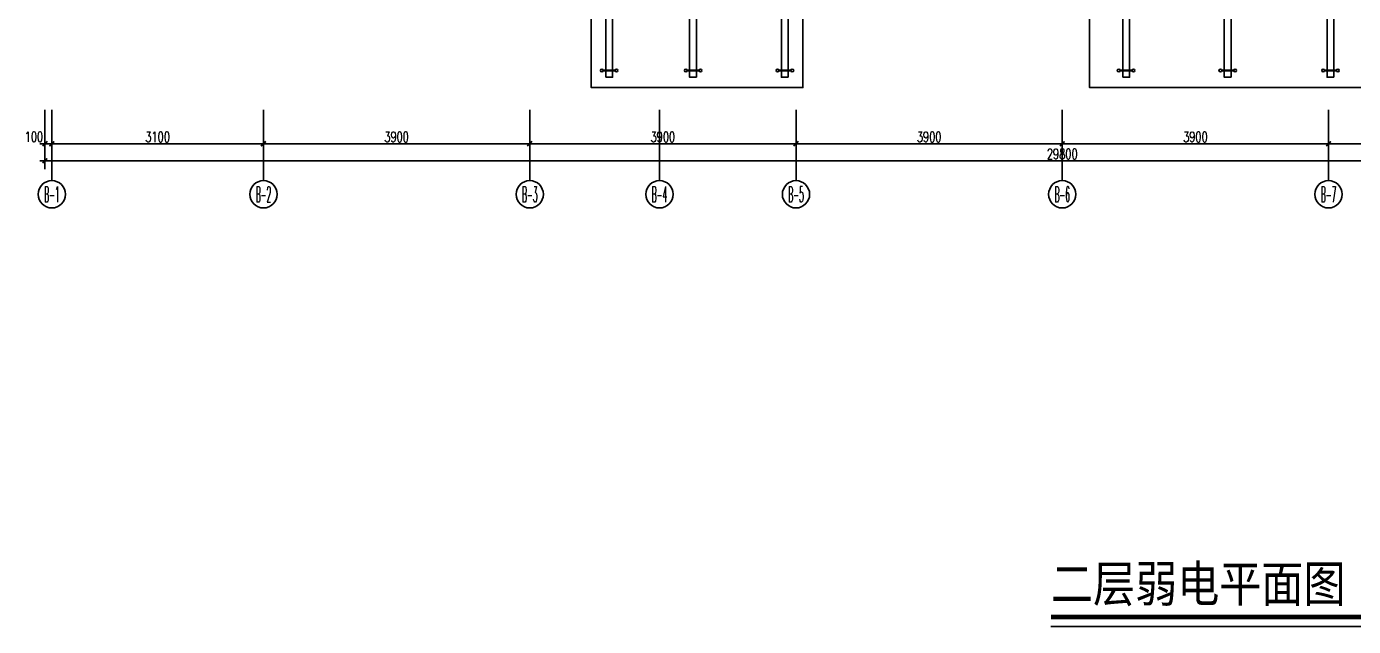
# Model space of a CAD drawing. Extents: x -41969 to 449372, y 65390 to 759577.
# Drawn here: x 180855 to 200290, y 693900 to 702685 of the extents above; entities that cross this region are included whole.
import ezdxf
from ezdxf.enums import TextEntityAlignment as Align

# ---------------------------------------------------------------- set-up
doc = ezdxf.new("R2010")
doc.units = 0
doc.header["$LTSCALE"] = 1000
doc.header["$MEASUREMENT"] = 0
for name, color, linetype in [('AXIS_TEXT', 7, 'Continuous'), ('DIM_SYMB', 3, 'Continuous'), ('PUB_TEXT', 7, 'Continuous'), ('室外建筑', 8, 'Continuous'), ('标注', 1, 'Continuous')]:
    doc.layers.add(name, color=color, linetype=linetype)
doc.styles.add('_TCH_AXIS', font='COMPLEX', dxfattribs={"bigfont": 'GBCBIG'})
doc.styles.add('COMPLEX', font='complex_.ttf')
doc.styles.add('DIM_FONT', font='SIMPLEX', dxfattribs={"width": 0.7, "bigfont": 'GBCBIG'})
doc.styles.add('宋体', font='', dxfattribs={"width": 0.85})
doc.styles.get('宋体').set_extended_font_data('NSimSun')
doc.dimstyles.new('DIMN', dxfattribs={"dimtxt": 300, "dimasz": 1, "dimexe": 250, "dimexo": 0, "dimgap": 150, "dimtad": 1, "dimdec": 0, "dimzin": 0, "dimdsep": 46, "dimtxsty": 'DIM_FONT', "dimblk": '_DIMX', "dimcen": 0.09, "dimclrd": 1, "dimclrt": 7, "dimadec": 0, "dimazin": 0, "dimtfac": 1, "dimtdec": 0, "dimtix": 1, "dimtmove": 2, "dimatfit": 3, "dimldrblk": '_DIMX', "dimfxl": 0, "dimtolj": 1, "dimtzin": 0, "dimarcsym": 0})

# ---------------------------------------------------------------- blocks, each defined once
blk = doc.blocks.new('_DIMX')
blk.add_line((-150, 0), (150, 0))
at = {"const_width": 50}
blk.add_lwpolyline([(-70, -70), (70, 70)], dxfattribs=at)
blk = doc.blocks.new('*D97')
at = {"layer": 'Defpoints', "color": 0}
for p in [(86179, -2169371), (89279, -2169371), (89279, -2169867)]:
    blk.add_point(p, dxfattribs=at)
at = {"layer": '标注', "color": 0, "lineweight": -2}
for p, q in [((86179, -2169371), (86179, -2169992)), ((89279, -2169371), (89279, -2169992))]:
    blk.add_line(p, q, dxfattribs=at)
at = {"layer": '标注', "color": 1, "lineweight": -2}
blk.add_line((86180, -2169867), (89279, -2169867), dxfattribs=at)
at = {"layer": '标注', "color": 1, "lineweight": -2, "xscale": 0.5, "yscale": 0.5, "zscale": 0.5, "rotation": 180}
blk.add_blockref('_DIMX', (86179, -2169867), dxfattribs=at)
at = {"layer": '标注', "color": 1, "lineweight": -2, "xscale": 0.5, "yscale": 0.5, "zscale": 0.5}
blk.add_blockref('_DIMX', (89279, -2169867), dxfattribs=at)
at = {"layer": '标注', "color": 7, "insert": (87729, -2169767), "char_height": 150, "attachment_point": 5, "style": 'DIM_FONT'}
blk.add_mtext('\\A1;3100', dxfattribs=at)
blk = doc.blocks.new('*D98')
at = {"layer": 'Defpoints', "color": 0}
for p in [(89279, -2169371), (93179, -2169371), (93179, -2169867)]:
    blk.add_point(p, dxfattribs=at)
at = {"layer": '标注', "color": 0, "lineweight": -2}
for p, q in [((89279, -2169371), (89279, -2169992)), ((93179, -2169371), (93179, -2169992))]:
    blk.add_line(p, q, dxfattribs=at)
at = {"layer": '标注', "color": 1, "lineweight": -2}
blk.add_line((89280, -2169867), (93179, -2169867), dxfattribs=at)
at = {"layer": '标注', "color": 1, "lineweight": -2, "xscale": 0.5, "yscale": 0.5, "zscale": 0.5, "rotation": 180}
blk.add_blockref('_DIMX', (89279, -2169867), dxfattribs=at)
at = {"layer": '标注', "color": 1, "lineweight": -2, "xscale": 0.5, "yscale": 0.5, "zscale": 0.5}
blk.add_blockref('_DIMX', (93179, -2169867), dxfattribs=at)
at = {"layer": '标注', "color": 7, "insert": (91229, -2169767), "char_height": 150, "attachment_point": 5, "style": 'DIM_FONT'}
blk.add_mtext('\\A1;3900', dxfattribs=at)
blk = doc.blocks.new('*D99')
at = {"layer": 'Defpoints', "color": 0}
for p in [(93179, -2169371), (97079, -2169371), (97079, -2169867)]:
    blk.add_point(p, dxfattribs=at)
at = {"layer": '标注', "color": 0, "lineweight": -2}
for p, q in [((93179, -2169371), (93179, -2169992)), ((97079, -2169371), (97079, -2169992))]:
    blk.add_line(p, q, dxfattribs=at)
at = {"layer": '标注', "color": 1, "lineweight": -2}
blk.add_line((93180, -2169867), (97079, -2169867), dxfattribs=at)
at = {"layer": '标注', "color": 1, "lineweight": -2, "xscale": 0.5, "yscale": 0.5, "zscale": 0.5, "rotation": 180}
blk.add_blockref('_DIMX', (93179, -2169867), dxfattribs=at)
at = {"layer": '标注', "color": 1, "lineweight": -2, "xscale": 0.5, "yscale": 0.5, "zscale": 0.5}
blk.add_blockref('_DIMX', (97079, -2169867), dxfattribs=at)
at = {"layer": '标注', "color": 7, "insert": (95129, -2169767), "char_height": 150, "attachment_point": 5, "style": 'DIM_FONT'}
blk.add_mtext('\\A1;3900', dxfattribs=at)
blk = doc.blocks.new('*D100')
at = {"layer": 'Defpoints', "color": 0}
for p in [(97079, -2169371), (100979, -2169371), (100979, -2169867)]:
    blk.add_point(p, dxfattribs=at)
at = {"layer": '标注', "color": 0, "lineweight": -2}
for p, q in [((97079, -2169371), (97079, -2169992)), ((100979, -2169371), (100979, -2169992))]:
    blk.add_line(p, q, dxfattribs=at)
at = {"layer": '标注', "color": 1, "lineweight": -2}
blk.add_line((97080, -2169867), (100979, -2169867), dxfattribs=at)
at = {"layer": '标注', "color": 1, "lineweight": -2, "xscale": 0.5, "yscale": 0.5, "zscale": 0.5, "rotation": 180}
blk.add_blockref('_DIMX', (97079, -2169867), dxfattribs=at)
at = {"layer": '标注', "color": 1, "lineweight": -2, "xscale": 0.5, "yscale": 0.5, "zscale": 0.5}
blk.add_blockref('_DIMX', (100979, -2169867), dxfattribs=at)
at = {"layer": '标注', "color": 7, "insert": (99029, -2169767), "char_height": 150, "attachment_point": 5, "style": 'DIM_FONT'}
blk.add_mtext('\\A1;3900', dxfattribs=at)
blk = doc.blocks.new('*D101')
at = {"layer": 'Defpoints', "color": 0}
for p in [(100979, -2169371), (104879, -2169371), (104879, -2169867)]:
    blk.add_point(p, dxfattribs=at)
at = {"layer": '标注', "color": 0, "lineweight": -2}
for p, q in [((100979, -2169371), (100979, -2169992)), ((104879, -2169371), (104879, -2169992))]:
    blk.add_line(p, q, dxfattribs=at)
at = {"layer": '标注', "color": 1, "lineweight": -2}
blk.add_line((100980, -2169867), (104879, -2169867), dxfattribs=at)
at = {"layer": '标注', "color": 1, "lineweight": -2, "xscale": 0.5, "yscale": 0.5, "zscale": 0.5, "rotation": 180}
blk.add_blockref('_DIMX', (100979, -2169867), dxfattribs=at)
at = {"layer": '标注', "color": 1, "lineweight": -2, "xscale": 0.5, "yscale": 0.5, "zscale": 0.5}
blk.add_blockref('_DIMX', (104879, -2169867), dxfattribs=at)
at = {"layer": '标注', "color": 7, "insert": (102929, -2169767), "char_height": 150, "attachment_point": 5, "style": 'DIM_FONT'}
blk.add_mtext('\\A1;3900', dxfattribs=at)
blk = doc.blocks.new('*D102')
at = {"layer": 'Defpoints', "color": 0}
for p in [(104879, -2169371), (108779, -2169371), (108779, -2169867)]:
    blk.add_point(p, dxfattribs=at)
at = {"layer": '标注', "color": 0, "lineweight": -2}
for p, q in [((104879, -2169371), (104879, -2169992)), ((108779, -2169371), (108779, -2169992))]:
    blk.add_line(p, q, dxfattribs=at)
at = {"layer": '标注', "color": 1, "lineweight": -2}
blk.add_line((104880, -2169867), (108779, -2169867), dxfattribs=at)
at = {"layer": '标注', "color": 1, "lineweight": -2, "xscale": 0.5, "yscale": 0.5, "zscale": 0.5, "rotation": 180}
blk.add_blockref('_DIMX', (104879, -2169867), dxfattribs=at)
at = {"layer": '标注', "color": 1, "lineweight": -2, "xscale": 0.5, "yscale": 0.5, "zscale": 0.5}
blk.add_blockref('_DIMX', (108779, -2169867), dxfattribs=at)
at = {"layer": '标注', "color": 7, "insert": (106829, -2169767), "char_height": 150, "attachment_point": 5, "style": 'DIM_FONT'}
blk.add_mtext('\\A1;3900', dxfattribs=at)
blk = doc.blocks.new('*D106')
at = {"layer": 'Defpoints', "color": 0}
for p in [(86079, -2169371), (115879, -2169371), (115879, -2170117)]:
    blk.add_point(p, dxfattribs=at)
at = {"layer": '标注', "color": 0, "lineweight": -2}
for p, q in [((86079, -2169371), (86079, -2170242)), ((115879, -2169371), (115879, -2170242))]:
    blk.add_line(p, q, dxfattribs=at)
at = {"layer": '标注', "color": 1, "lineweight": -2}
blk.add_line((86080, -2170117), (115879, -2170117), dxfattribs=at)
at = {"layer": '标注', "color": 1, "lineweight": -2, "xscale": 0.5, "yscale": 0.5, "zscale": 0.5, "rotation": 180}
blk.add_blockref('_DIMX', (86079, -2170117), dxfattribs=at)
at = {"layer": '标注', "color": 1, "lineweight": -2, "xscale": 0.5, "yscale": 0.5, "zscale": 0.5}
blk.add_blockref('_DIMX', (115879, -2170117), dxfattribs=at)
at = {"layer": '标注', "color": 7, "insert": (100979, -2170017), "char_height": 150, "attachment_point": 5, "style": 'DIM_FONT'}
blk.add_mtext('\\A1;29800', dxfattribs=at)
blk = doc.blocks.new('_AXISO')
blk.add_circle((0, 0), 0.5)
at = {"layer": 'AXIS_TEXT', "style": 'COMPLEX', "width": 1.041667}
blk.add_attdef('A', text='', height=0.56, dxfattribs=at).set_placement((-0.25, -0.28), (0.25, -0.28), align=Align.FIT)
blk = doc.blocks.new('*D107')
at = {"layer": 'Defpoints', "color": 0}
for p in [(86079, -2169371), (86179, -2169371), (86079, -2169867)]:
    blk.add_point(p, dxfattribs=at)
at = {"layer": '标注', "color": 0, "lineweight": -2}
for p, q in [((86079, -2169371), (86079, -2169992)), ((86179, -2169371), (86179, -2169992))]:
    blk.add_line(p, q, dxfattribs=at)
at = {"layer": '标注', "color": 1, "lineweight": -2}
blk.add_line((86179, -2169867), (86080, -2169867), dxfattribs=at)
at = {"layer": '标注', "color": 1, "lineweight": -2, "xscale": 0.5, "yscale": 0.5, "zscale": 0.5, "rotation": 180}
blk.add_blockref('_DIMX', (86079, -2169867), dxfattribs=at)
at = {"layer": '标注', "color": 1, "lineweight": -2, "xscale": 0.5, "yscale": 0.5, "zscale": 0.5}
blk.add_blockref('_DIMX', (86179, -2169867), dxfattribs=at)
at = {"layer": '标注', "color": 7, "insert": (85917, -2169766), "char_height": 150, "attachment_point": 5, "style": 'DIM_FONT'}
blk.add_mtext('\\A1;100', dxfattribs=at)
blk = doc.blocks.new('A$C1C350876')
at = {"layer": '标注', "color": 1}
for p, q in [((-13675.4, -12291.6), (-13675.4, -13329.1)), ((-10575.4, -12291.6), (-10575.4, -13329.1)), ((-6675.4, -12291.6), (-6675.4, -13329.1)), ((-4775.4, -12291.6), (-4775.4, -13329.1)), ((-2775.4, -12291.6), (-2775.4, -13329.1)), ((1124.6, -12291.6), (1124.6, -13329.1)), ((5024.6, -12291.6), (5024.6, -13329.1))]:
    blk.add_line(p, q, dxfattribs=at)
ref = blk.add_blockref('_AXISO', (-13675.4, -13529.1), dxfattribs=dict(at, xscale=400, yscale=400, zscale=400))
ref.add_attrib('A', 'B-1', dxfattribs={"layer": 'AXIS_TEXT', "height": 226.27, "style": '_TCH_AXIS', "width": 0.368421}).set_placement((-13788.5, -13642.2), (-13562.2, -13642.2), align=Align.FIT)
ref = blk.add_blockref('_AXISO', (-10575.4, -13529.1), dxfattribs=dict(at, xscale=400, yscale=400, zscale=400))
ref.add_attrib('A', 'B-2', dxfattribs={"layer": 'AXIS_TEXT', "height": 226.27, "style": '_TCH_AXIS', "width": 0.33871}).set_placement((-10688.5, -13642.2), (-10462.2, -13642.2), align=Align.FIT)
ref = blk.add_blockref('_AXISO', (-6675.4, -13529.1), dxfattribs=dict(at, xscale=400, yscale=400, zscale=400))
ref.add_attrib('A', 'B-3', dxfattribs={"layer": 'AXIS_TEXT', "height": 226.27, "style": '_TCH_AXIS', "width": 0.33871}).set_placement((-6788.5, -13642.2), (-6562.2, -13642.2), align=Align.FIT)
ref = blk.add_blockref('_AXISO', (-4775.4, -13529.1), dxfattribs=dict(at, xscale=400, yscale=400, zscale=400))
ref.add_attrib('A', 'B-4', dxfattribs={"layer": 'AXIS_TEXT', "height": 226.27, "style": '_TCH_AXIS', "width": 0.328125}).set_placement((-4888.5, -13642.2), (-4662.2, -13642.2), align=Align.FIT)
ref = blk.add_blockref('_AXISO', (-2775.4, -13529.1), dxfattribs=dict(at, xscale=400, yscale=400, zscale=400))
ref.add_attrib('A', 'B-5', dxfattribs={"layer": 'AXIS_TEXT', "height": 226.27, "style": '_TCH_AXIS', "width": 0.33871}).set_placement((-2888.5, -13642.2), (-2662.2, -13642.2), align=Align.FIT)
ref = blk.add_blockref('_AXISO', (1124.6, -13529.1), dxfattribs=dict(at, xscale=400, yscale=400, zscale=400))
ref.add_attrib('A', 'B-6', dxfattribs={"layer": 'AXIS_TEXT', "height": 226.27, "style": '_TCH_AXIS', "width": 0.33871}).set_placement((1011.5, -13642.2), (1237.8, -13642.2), align=Align.FIT)
ref = blk.add_blockref('_AXISO', (5024.6, -13529.1), dxfattribs=dict(at, xscale=400, yscale=400, zscale=400))
ref.add_attrib('A', 'B-7', dxfattribs={"layer": 'AXIS_TEXT', "height": 226.27, "style": '_TCH_AXIS', "width": 0.33871}).set_placement((4911.5, -13642.2), (5137.8, -13642.2), align=Align.FIT)
dim = blk.add_linear_dim(base=(-13775.4, -12788.4), p1=(-13675.4, -12291.6), p2=(-13775.4, -12291.6), angle=180, dimstyle='DIMN', override={"dimscale": 0.5, "dimgap": 50}, dxfattribs=at)
dim.commit()
dim.dimension.update_dxf_attribs({"geometry": '*D107', "text_midpoint": (-13937.7, -12687.2), "dimtype": 129, "insert": (-99854.4, 2157078.9)})
for p1, p2, distance, picture, middle in [((-13775.4, -12291.6), (16024.6, -12291.6), -746.8, '*D106', (1124.6, -12938.4)), ((-13675.4, -12291.6), (-10575.4, -12291.6), -496.8, '*D97', (-12125.4, -12688.4)), ((-10575.4, -12291.6), (-6675.4, -12291.6), -496.8, '*D98', (-8625.4, -12688.4)), ((-6675.4, -12291.6), (-2775.4, -12291.6), -496.8, '*D99', (-4725.4, -12688.4)), ((-2775.4, -12291.6), (1124.6, -12291.6), -496.8, '*D100', (-825.4, -12688.4)), ((1124.6, -12291.6), (5024.6, -12291.6), -496.8, '*D101', (3074.6, -12688.4)), ((5024.6, -12291.6), (8924.6, -12291.6), -496.8, '*D102', (6974.6, -12688.4))]:
    dim = blk.add_aligned_dim(p1=p1, p2=p2, distance=distance, dimstyle='DIMN', override={"dimscale": 0.5, "dimgap": 50}, dxfattribs=at)
    dim.commit()
    dim.dimension.update_dxf_attribs({"geometry": picture, "text_midpoint": middle, "insert": (-99854.4, 2157078.9)})

msp = doc.modelspace()

# ---------------------------------------------------------------- linework, layer by layer
at = {"layer": 'DIM_SYMB', "const_width": 70}
msp.add_lwpolyline([(195859.2, 694039.8), (202475.5, 694039.8)], dxfattribs=at)
at = {"layer": 'DIM_SYMB'}
msp.add_lwpolyline([(195859.2, 693899.8), (202475.5, 693899.8)], dxfattribs=at)
at = {"layer": '室外建筑'}
for p, q in [((189300.2, 702045.4), (189474.4, 702045.4)), ((189300.2, 702037.7), (189474.4, 702037.7)), ((190705.2, 702045.4), (190531, 702045.4)), ((190705.2, 702037.7), (190531, 702037.7)), ((192049.6, 702045.4), (191875.3, 702045.4)), ((192049.6, 702037.7), (191875.3, 702037.7)), ((196872.2, 702045.4), (197046.4, 702045.4)), ((196872.2, 702037.7), (197046.4, 702037.7)), ((198535.3, 702045.4), (198361, 702045.4)), ((198535.3, 702037.7), (198361, 702037.7)), ((200041, 702045.4), (199866.8, 702045.4)), ((200041, 702037.7), (199866.8, 702037.7))]:
    msp.add_line(p, q, dxfattribs=at)
for points in [[(189124.9, 702992.2), (189124.9, 701792.2), (192224.9, 701792.2), (192224.9, 702992.2)], [(196424.9, 702992.2), (196424.9, 701792.2), (203824.9, 701792.2), (203824.9, 702992.2)]]:
    msp.add_lwpolyline(points, dxfattribs=at)
for points in [[(189338.7, 701942.2), (189338.7, 702992.2), (189438.7, 702992.2), (189438.7, 701942.2)], [(190666.7, 701942.2), (190666.7, 702992.2), (190566.7, 702992.2), (190566.7, 701942.2)], [(192011.1, 701942.2), (192011.1, 702992.2), (191911.1, 702992.2), (191911.1, 701942.2)], [(196910.7, 701942.2), (196910.7, 702992.2), (197010.7, 702992.2), (197010.7, 701942.2)], [(198496.8, 701942.2), (198496.8, 702992.2), (198396.8, 702992.2), (198396.8, 701942.2)], [(200002.5, 701942.2), (200002.5, 702992.2), (199902.5, 702992.2), (199902.5, 701942.2)]]:
    msp.add_lwpolyline(points, close=True, dxfattribs=at)
for centre in [(189279.6, 702042.5), (189495, 702042.5), (190510.4, 702042.5), (190725.8, 702042.5), (191854.7, 702042.5), (192070.2, 702042.5), (196851.6, 702042.5), (197067.1, 702042.5), (198340.4, 702042.5), (198555.9, 702042.5), (199846.2, 702042.5), (200061.6, 702042.5)]:
    msp.add_circle(centre, 20.6, dxfattribs=at)

# ---------------------------------------------------------------- block references
at = {"layer": '标注'}
msp.add_blockref('A$C1C350876', (194900.2, 713757.2), dxfattribs=at)

# ---------------------------------------------------------------- texts
at = {"layer": 'PUB_TEXT', "style": '宋体', "width": 0.85}
msp.add_text('二层弱电平面图', height=531.65, dxfattribs=at).set_placement((195859.2, 694259.5))

doc.saveas('drawing.dxf')
